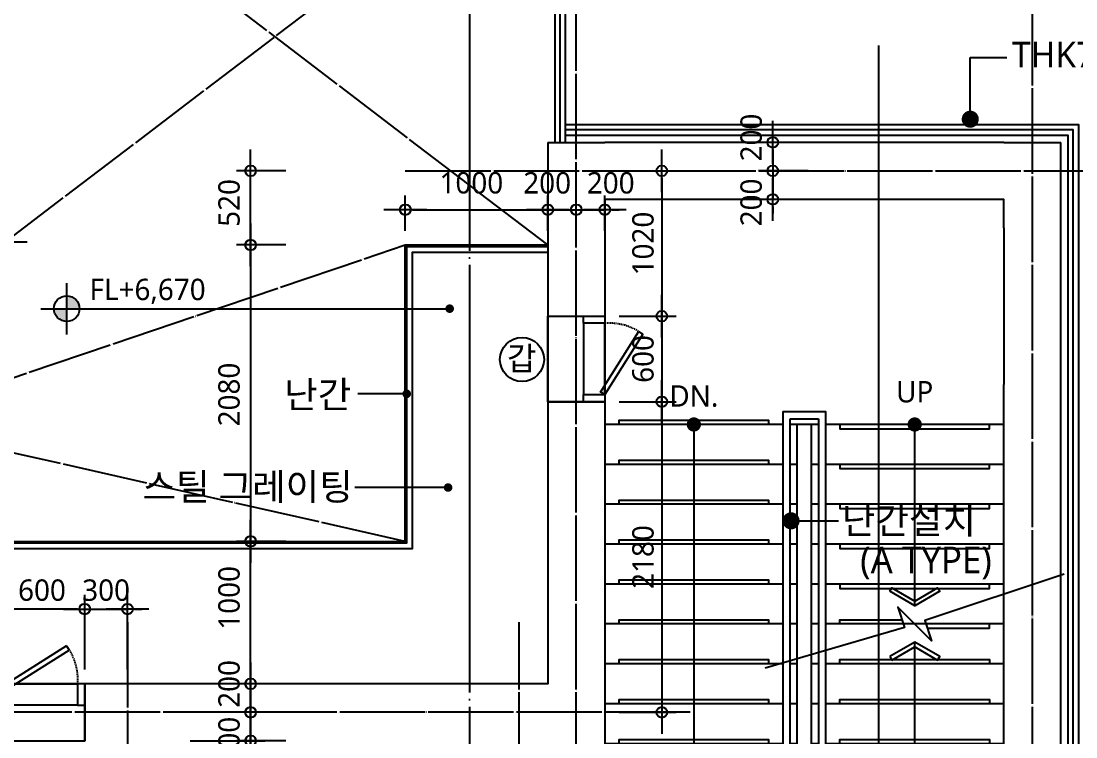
# Model space of a CAD drawing. Header units: millimetres. Extents: x 81033 to 452328, y -17390 to 42241.
# Drawn here: x 218328 to 225731, y 11961 to 16984 of the extents above; entities that cross this region are included whole.
import ezdxf
from ezdxf.enums import TextEntityAlignment as Align

# ---------------------------------------------------------------- set-up
doc = ezdxf.new("R2010")
doc.units = ezdxf.units.MM
doc.header["$LTSCALE"] = 100
doc.header["$MEASUREMENT"] = 0
doc.header["$PDSIZE"] = -10
doc.linetypes.add('CEN', pattern=[62, 60, -1, 0, -1])
doc.linetypes.add('HID', pattern=[2.5, 1.5, -1])
doc.layers.get('0').update_dxf_attribs({"linetype": 'CONTINUOUS'})
doc.layers.get('Defpoints').update_dxf_attribs({"color": 171, "linetype": 'CONTINUOUS'})
for name, color, linetype in [('A-SYM', 7, 'CONTINUOUS'), ('A-SYM-LEVEL', 7, 'CONTINUOUS'), ('AA-WAXS-FINL', 6, 'CONTINUOUS'), ('CEN(ST)', 1, 'CEN'), ('CON', 2, 'CONTINUOUS'), ('DOOR', 4, 'CONTINUOUS'), ('DOOR(OPEN ELE)', 5, 'CONTINUOUS'), ('FIN(패널-T75 글라스울)', 6, 'CONTINUOUS'), ('INS', 251, 'BATTING'), ('NDIM', 7, 'CONTINUOUS'), ('STAIR', 4, 'CONTINUOUS'), ('STAIR(ETC)', 8, 'CONTINUOUS'), ('SYM', 7, 'CONTINUOUS'), ('SYM(STAIR)', 251, 'CONTINUOUS'), ('TEXT(MIN)', 7, 'CONTINUOUS'), ('TEXT(NOTE小)', 1, 'CONTINUOUS'), ('TEXT(노트)', 7, 'CONTINUOUS'), ('WALL-석고보드', 7, 'CONTINUOUS'), ('계단-논슬립', 252, 'CONTINUOUS')]:
    doc.layers.add(name, color=color, linetype=linetype)
doc.styles.add('CGS', font='cgse', dxfattribs={"bigfont": 'cgs'})
doc.styles.add('나눔바른고딕', font='NanumBarunGothic.ttf')
doc.styles.add('맑은 고딕', font='malgun_0.ttf')
doc.linetypes.add('BATTING', pattern='A,0.0001,-0.1,[134,ltypeshp.shx,S=0.1,R=0,X=-0.1,Y=0],-0.2,[134,ltypeshp.shx,S=0.1,R=180,X=0.1,Y=0],-0.1', length=0.4001)
doc.dimstyles.new('NDIM 1200', dxfattribs={"dimscale": 75, "dimtxt": 3, "dimasz": 1, "dimexe": 2, "dimexo": 2, "dimgap": 1, "dimtad": 1, "dimdec": 0, "dimdsep": 46, "dimtxsty": 'CGS', "dimblk": 'DOT0', "dimcen": 1, "dimdle": 8, "dimclrd": 256, "dimclre": 256, "dimclrt": 256, "dimadec": 0, "dimazin": 0, "dimtfac": 1, "dimtdec": 0, "dimtix": 1, "dimtmove": 2, "dimatfit": 3, "dimldrblk": 'DOT0', "dimfxl": 1, "dimtolj": 1, "dimtzin": 0, "dimlwd": -1, "dimlwe": -1, "dimarcsym": 0})

# ---------------------------------------------------------------- blocks, each defined once
blk = doc.blocks.new('A$C1AC74F05')
at = {"layer": 'STAIR'}
for p, q in [((-1550, 3820), (-2800, 3820)), ((-1300, 3820), (-1500, 3820)), ((-1450, 1300), (-1450, 3820)), ((-1350, 1300), (-1350, 3820)), ((0, 3820), (-1250, 3820)), ((-1550, 3540), (-2800, 3540)), ((-1450, 3540), (-1500, 3540)), ((-1300, 3540), (-1350, 3540)), ((0, 3540), (-1250, 3540)), ((-1550, 3260), (-2800, 3260)), ((-1450, 3260), (-1500, 3260)), ((-1300, 3260), (-1350, 3260)), ((0, 3260), (-1250, 3260)), ((-1550, 2980), (-2800, 2980)), ((-1450, 2980), (-1500, 2980)), ((-1300, 2980), (-1350, 2980)), ((0, 2980), (-1250, 2980)), ((-1550, 2700), (-2800, 2700)), ((-1450, 2700), (-1500, 2700)), ((-1300, 2700), (-1350, 2700)), ((0, 2700), (-1250, 2700)), ((-1550, 2420), (-2800, 2420)), ((-1450, 2420), (-1500, 2420)), ((-1300, 2420), (-1350, 2420)), ((0, 2420), (-1250, 2420)), ((-1550, 2140), (-2800, 2140)), ((-1450, 2140), (-1500, 2140)), ((-1300, 2140), (-1350, 2140)), ((0, 2140), (-1250, 2140)), ((-1550, 1860), (-2800, 1860)), ((-1450, 1860), (-1500, 1860)), ((-1300, 1860), (-1350, 1860)), ((0, 1860), (-1250, 1860)), ((-1550, 1580), (-2800, 1580)), ((-1450, 1580), (-1500, 1580)), ((-1300, 1580), (-1350, 1580)), ((0, 1580), (-1250, 1580)), ((-1550, 1300), (-2800, 1300)), ((-1450, 1300), (-1500, 1300)), ((-1300, 1300), (-1350, 1300)), ((0, 1300), (-1250, 1300))]:
    blk.add_line(p, q, dxfattribs=at)
blk.add_lwpolyline([(-1450, 1300), (-1350, 1300)], dxfattribs=at)
at = {"layer": 'STAIR(ETC)'}
for p, q in [((-1550, 3910), (-1550, 1210)), ((-1500, 3860), (-1300, 3860)), ((-1300, 1260), (-1500, 1260)), ((-1550, 1210), (-1250, 1210))]:
    blk.add_line(p, q, dxfattribs=at)
for points in [[(-1550, 3910), (-1250, 3910), (-1250, 1210)], [(-1500, 1260), (-1500, 3860)], [(-1300, 3860), (-1300, 1260)]]:
    blk.add_lwpolyline(points, dxfattribs=at)
at = {"layer": 'SYM(STAIR)', "const_width": 50}
for points in [[(-2150, 3820, 1), (-2200, 3820, 1)], [(-600, 3820, 1), (-650, 3820, 1)]]:
    blk.add_lwpolyline(points, format="xyb", close=True, dxfattribs=at)
at = {"layer": 'SYM(STAIR)'}
for points in [[(-2175, 3820), (-2175, 535), (-625, 535), (-625, 2291.8)], [(-625, 2548.2), (-625, 3820)], [(425, 2768.9), (-553.8, 2443.6), (-506.5, 2301.3), (-743.5, 2538.7), (-696.2, 2396.4), (-1675, 2110.4)]]:
    blk.add_lwpolyline(points, dxfattribs=at)
for points in [[(-800.2, 2649.3), (-785.9, 2674.1), (-625, 2581.2), (-464.1, 2674.1), (-449.8, 2649.3), (-625, 2548.2)], [(-800.2, 2190.7), (-785.9, 2165.9), (-625, 2258.8), (-464.1, 2165.9), (-449.8, 2190.7), (-625, 2291.8)]]:
    blk.add_lwpolyline(points, close=True, dxfattribs=at)
at = {"layer": '계단-논슬립'}
for points in [[(-2700, 3820), (-2700, 3850), (-1650, 3850), (-1650, 3820)], [(-1150, 3820), (-1150, 3790), (-100, 3790), (-100, 3820)], [(-2700, 3540), (-2700, 3570), (-1650, 3570), (-1650, 3540)], [(-1150, 3540), (-1150, 3510), (-100, 3510), (-100, 3540)], [(-2700, 3260), (-2700, 3290), (-1650, 3290), (-1650, 3260)], [(-1150, 3260), (-1150, 3230), (-100, 3230), (-100, 3260)], [(-2700, 2980), (-2700, 3010), (-1650, 3010), (-1650, 2980)], [(-1150, 2980), (-1150, 2950), (-100, 2950), (-100, 2980)], [(-2700, 2700), (-2700, 2730), (-1650, 2730), (-1650, 2700)], [(-1150, 2700), (-1150, 2670), (-100, 2670), (-100, 2700)], [(-2700, 2420), (-2700, 2450), (-1650, 2450), (-1650, 2420)], [(-1150, 2420), (-1150, 2450), (-714, 2450)], [(-536, 2390), (-100, 2390), (-100, 2420)], [(-2700, 2140), (-2700, 2170), (-1650, 2170), (-1650, 2140)], [(-1150, 2140), (-1150, 2170), (-100, 2170), (-100, 2140)], [(-2700, 1860), (-2700, 1890), (-1650, 1890), (-1650, 1860)], [(-1150, 1860), (-1150, 1890), (-100, 1890), (-100, 1860)], [(-2700, 1580), (-2700, 1610), (-1650, 1610), (-1650, 1580)], [(-1150, 1580), (-1150, 1610), (-100, 1610), (-100, 1580)], [(-2700, 1300), (-2700, 1330), (-1650, 1330), (-1650, 1300)], [(-1150, 1300), (-1150, 1330), (-100, 1330), (-100, 1300)]]:
    blk.add_lwpolyline(points, dxfattribs=at)
blk = doc.blocks.new('중층평면도-b')
at = {"layer": 'AA-WAXS-FINL', "color": 251}
blk.add_lwpolyline([(217850.5, -18939), (217850.5, -17989), (221200.5, -17989), (221200.5, -15909), (222150.5, -15909), (222150.5, -18939)], close=True, dxfattribs=at)
at = {"layer": 'CEN(ST)', "ltscale": 0.1}
for p, q in [((222150.5, -15859), (218275.5, -12899.2)), ((222200.5, -12899.2), (218275.5, -15889)), ((222350.5, -27039), (222350.5, -12899.2)), ((225550.5, -12899.2), (225550.5, -27039)), ((221150.5, -15339), (227550.5, -15339)), ((218495.9, -15839), (208050.5, -15839)), ((212050.5, -18939), (221150.5, -15859)), ((221150.5, -17939), (212050.5, -15889)), ((219200.5, -18505.5), (219200.5, -27039)), ((221950.5, -27039), (221950.5, -18505.5)), ((223150.5, -19139), (208050.5, -19139))]:
    blk.add_line(p, q, dxfattribs=at)
at = {"layer": 'CEN(ST)', "ltscale": 0.5}
blk.add_lwpolyline([(221600.5, -12899.2), (221600.5, -27039)], dxfattribs=at)
at = {"layer": 'CON', "ltscale": 1000}
for points in [[(222150.5, -15139), (222150.5, -16359)], [(225350.5, -15139), (222550.5, -15139)], [(225350.5, -15739), (225350.5, -15539), (222550.5, -15539), (222550.5, -16359)], [(225350.5, -20939), (225350.5, -16839)], [(225350.5, -20939), (225350.5, -16839)], [(222150.5, -16959), (222150.5, -18939), (218900.5, -18939)], [(222550.5, -16959), (222550.5, -20939)]]:
    blk.add_lwpolyline(points, dxfattribs=at)
at = {"layer": 'CON', "ltscale": 0.1}
for points in [[(222150.5, -15139), (222550.5, -15139)], [(224950.5, -21339), (225750.5, -21339), (225750.5, -15139)], [(225350.5, -15139), (225750.5, -15139)], [(225350.5, -15739), (225350.5, -16839)], [(222150.5, -16359), (222550.5, -16359)], [(222150.5, -16959), (222550.5, -16959)], [(218900.5, -18939), (218900.5, -19339)]]:
    blk.add_lwpolyline(points, dxfattribs=at)
at = {"layer": 'DOOR'}
for points in [[(222400.5, -16409), (222400.5, -16359), (222550.5, -16359), (222550.5, -16409)], [(222400.5, -16959), (222400.5, -16909), (222550.5, -16909), (222550.5, -16959)], [(218850.5, -19089), (218900.5, -19089), (218900.5, -18939), (218850.5, -18939)]]:
    blk.add_lwpolyline(points, close=True, dxfattribs=at)
for points in [[(222816.8, -16485.8), (222550.5, -16909), (222520.2, -16891.5), (222786.1, -16469.1)], [(222816.8, -16485.8), (222786.1, -16469.1)], [(218773.7, -18672.7), (218350.5, -18939), (218368, -18969.3), (218790.5, -18703.4)], [(218773.7, -18672.7), (218790.5, -18703.4)]]:
    blk.add_lwpolyline(points, dxfattribs=at)
at = {"layer": 'DOOR(OPEN ELE)'}
for p, q in [((222400.5, -16409), (222400.5, -16909)), ((222550.5, -16909), (222550.5, -16409)), ((218350.5, -18939), (218850.5, -18939)), ((218850.5, -19089), (218350.5, -19089))]:
    blk.add_line(p, q, dxfattribs=at)
at = {"layer": 'DOOR(OPEN ELE)', "linetype": 'HID', "ltscale": 0.05}
for centre, start, end in [((222582.7, -16797.5), 53.08666, 94.73329), ((218462, -18906.8), 355.26671, 36.91334)]:
    blk.add_arc(centre, 389.8, start, end, dxfattribs=at)
at = {"layer": 'FIN(패널-T75 글라스울)', "ltscale": 0.1}
for points in [[(222200.5, -12899.2), (222200.5, -15139)], [(222275.5, -15139), (222275.5, -12899.2)], [(222275.5, -15014), (225875.5, -15014), (225875.5, -21464), (224950.5, -21464)], [(222275.5, -15089), (225800.5, -15089), (225800.5, -21389), (224950.5, -21389)]]:
    blk.add_lwpolyline(points, dxfattribs=at)
at = {"layer": 'STAIR(ETC)'}
blk.add_lwpolyline([(217810.5, -18939), (217810.5, -17949), (221160.5, -17949), (221160.5, -15869), (222150.5, -15869)], dxfattribs=at)
at = {"layer": 'WALL-석고보드', "ltscale": 0.1}
blk.add_line((221150.5, -15859), (222150.5, -15859), dxfattribs=at)
blk.add_lwpolyline([(217800.5, -18939), (217800.5, -17939), (221150.5, -17939), (221150.5, -15859)], dxfattribs=at)
for points in [[(222150.5, -16959), (222150.5, -16359), (222550.5, -16359), (222550.5, -16959)], [(218300.5, -19339), (218900.5, -19339), (218900.5, -18939), (218300.5, -18939)]]:
    blk.add_lwpolyline(points, close=True, dxfattribs=at)
at = {"ltscale": 0.1}
blk.add_blockref('A$C1AC74F05', (225350.5, -20939), dxfattribs=at)
blk = doc.blocks.new('DOT0')
blk.add_line((-3, 0), (3, 0))
at = {"color": 6}
blk.add_circle((0, 0), 0.75, dxfattribs=at)
blk = doc.blocks.new('*D928')
at = {"layer": 'Defpoints', "color": 0, "ltscale": 0.4, "transparency": 16777216}
for p in [(218175, 12858.3), (218175, 12333.3), (218775, 12333.3)]:
    blk.add_point(p, dxfattribs=at)
at = {"layer": 'NDIM', "ltscale": 0.4, "transparency": 16777216}
for p, q in [((218175, 12433.3), (218175, 12958.3)), ((218775, 12433.3), (218775, 12958.3)), ((218725, 12858.3), (218225, 12858.3))]:
    blk.add_line(p, q, dxfattribs=at)
at = {"layer": 'NDIM', "ltscale": 0.4, "transparency": 16777216, "xscale": 50, "yscale": 50, "zscale": 50, "rotation": 180}
blk.add_blockref('DOT0', (218175, 12858.3), dxfattribs=at)
at = {"layer": 'NDIM', "ltscale": 0.4, "transparency": 16777216, "xscale": 50, "yscale": 50, "zscale": 50}
blk.add_blockref('DOT0', (218775, 12858.3), dxfattribs=at)
at = {"layer": 'NDIM', "ltscale": 0.4, "transparency": 16777216, "insert": (218475, 12989.9), "char_height": 150, "attachment_point": 5, "style": '나눔바른고딕'}
blk.add_mtext('\\A1;600', dxfattribs=at)
blk = doc.blocks.new('*D929')
at = {"layer": 'Defpoints', "color": 0, "ltscale": 0.4, "transparency": 16777216}
for p in [(219075, 12858.3), (218775, 12333.3), (219075, 12333.3)]:
    blk.add_point(p, dxfattribs=at)
at = {"layer": 'NDIM', "ltscale": 0.4, "transparency": 16777216}
for p, q in [((218775, 12433.3), (218775, 12958.3)), ((219075, 12433.3), (219075, 12958.3)), ((218725, 12858.3), (218675, 12858.3)), ((218775, 12858.3), (219075, 12858.3)), ((219125, 12858.3), (219175, 12858.3))]:
    blk.add_line(p, q, dxfattribs=at)
at = {"layer": 'NDIM', "ltscale": 0.4, "transparency": 16777216, "xscale": 50, "yscale": 50, "zscale": 50}
blk.add_blockref('DOT0', (218775, 12858.3), dxfattribs=at)
at = {"layer": 'NDIM', "ltscale": 0.4, "transparency": 16777216, "xscale": 50, "yscale": 50, "zscale": 50, "rotation": 180}
blk.add_blockref('DOT0', (219075, 12858.3), dxfattribs=at)
at = {"layer": 'NDIM', "ltscale": 0.4, "transparency": 16777216, "insert": (218925, 12989.9), "char_height": 150, "attachment_point": 5, "style": '나눔바른고딕'}
blk.add_mtext('\\A1;300', dxfattribs=at)
blk = doc.blocks.new('*D938')
at = {"layer": 'Defpoints', "color": 0, "ltscale": 0.4, "transparency": 16777216}
for p in [(220286.5, 12133.3), (219939.2, 11933.3), (220286.5, 11933.3)]:
    blk.add_point(p, dxfattribs=at)
at = {"layer": 'NDIM', "ltscale": 0.4, "transparency": 16777216}
for p, q in [((220186.5, 12133.3), (219839.2, 12133.3)), ((219939.2, 12083.3), (219939.2, 11983.3)), ((220186.5, 11933.3), (219839.2, 11933.3))]:
    blk.add_line(p, q, dxfattribs=at)
at = {"layer": 'NDIM', "ltscale": 0.4, "transparency": 16777216, "xscale": 50, "yscale": 50, "zscale": 50}
for p, rotation in [((219939.2, 12133.3), 90), ((219939.2, 11933.3), 270)]:
    blk.add_blockref('DOT0', p, dxfattribs=dict(at, rotation=rotation))
at = {"layer": 'NDIM', "ltscale": 0.4, "transparency": 16777216, "insert": (219788.3, 11934.5), "char_height": 150, "attachment_point": 5, "rotation": 90, "style": '나눔바른고딕'}
blk.add_mtext('\\A1;200', dxfattribs=at)
blk = doc.blocks.new('*D939')
at = {"layer": 'Defpoints', "color": 0, "ltscale": 0.4, "transparency": 16777216}
for p in [(219939.2, 12333.3), (220286.5, 12333.3), (220286.5, 12133.3)]:
    blk.add_point(p, dxfattribs=at)
at = {"layer": 'NDIM', "ltscale": 0.4, "transparency": 16777216}
for p, q in [((220186.5, 12333.3), (219839.2, 12333.3)), ((219939.2, 12183.3), (219939.2, 12283.3)), ((220186.5, 12133.3), (219839.2, 12133.3))]:
    blk.add_line(p, q, dxfattribs=at)
at = {"layer": 'NDIM', "ltscale": 0.4, "transparency": 16777216, "xscale": 50, "yscale": 50, "zscale": 50}
for p, rotation in [((219939.2, 12333.3), 90), ((219939.2, 12133.3), 270)]:
    blk.add_blockref('DOT0', p, dxfattribs=dict(at, rotation=rotation))
at = {"layer": 'NDIM', "ltscale": 0.4, "transparency": 16777216, "insert": (219788.3, 12332.5), "char_height": 150, "attachment_point": 5, "rotation": 90, "style": '나눔바른고딕'}
blk.add_mtext('\\A1;200', dxfattribs=at)
blk = doc.blocks.new('*D943')
at = {"layer": 'Defpoints', "color": 0, "ltscale": 0.4, "transparency": 16777216}
for p in [(219414.2, 11933.3), (219939.2, 11933.3), (219414.2, 10883.3)]:
    blk.add_point(p, dxfattribs=at)
at = {"layer": 'NDIM', "ltscale": 0.4, "transparency": 16777216}
for p, q in [((219514.2, 11933.3), (220039.2, 11933.3)), ((219939.2, 10933.3), (219939.2, 11883.3)), ((219514.2, 10883.3), (220039.2, 10883.3))]:
    blk.add_line(p, q, dxfattribs=at)
at = {"layer": 'NDIM', "ltscale": 0.4, "transparency": 16777216, "xscale": 50, "yscale": 50, "zscale": 50}
for p, rotation in [((219939.2, 11933.3), 90), ((219939.2, 10883.3), 270)]:
    blk.add_blockref('DOT0', p, dxfattribs=dict(at, rotation=rotation))
at = {"layer": 'NDIM', "ltscale": 0.4, "transparency": 16777216, "insert": (219807.7, 11408.3), "char_height": 150, "attachment_point": 5, "rotation": 90, "style": '나눔바른고딕'}
blk.add_mtext('\\A1;1050', dxfattribs=at)
blk = doc.blocks.new('*D950')
at = {"layer": 'Defpoints', "color": 0, "ltscale": 0.4, "transparency": 16777216}
for p in [(219939.2, 13333.3), (220286.5, 13333.3), (220286.5, 12333.3)]:
    blk.add_point(p, dxfattribs=at)
at = {"layer": 'NDIM', "ltscale": 0.4, "transparency": 16777216}
for p, q in [((220186.5, 13333.3), (219839.2, 13333.3)), ((219939.2, 12383.3), (219939.2, 13283.3)), ((220186.5, 12333.3), (219839.2, 12333.3))]:
    blk.add_line(p, q, dxfattribs=at)
at = {"layer": 'NDIM', "ltscale": 0.4, "transparency": 16777216, "xscale": 50, "yscale": 50, "zscale": 50}
for p, rotation in [((219939.2, 13333.3), 90), ((219939.2, 12333.3), 270)]:
    blk.add_blockref('DOT0', p, dxfattribs=dict(at, rotation=rotation))
at = {"layer": 'NDIM', "ltscale": 0.4, "transparency": 16777216, "insert": (219788.3, 12936.5), "char_height": 150, "attachment_point": 5, "rotation": 90, "style": '나눔바른고딕'}
blk.add_mtext('\\A1;1000', dxfattribs=at)
blk = doc.blocks.new('*D951')
at = {"layer": 'Defpoints', "color": 0, "ltscale": 0.4, "transparency": 16777216}
for p in [(220286.5, 15413.3), (219939.2, 13333.3), (220286.5, 13333.3)]:
    blk.add_point(p, dxfattribs=at)
at = {"layer": 'NDIM', "ltscale": 0.4, "transparency": 16777216}
for p, q in [((220186.5, 15413.3), (219839.2, 15413.3)), ((219939.2, 15363.3), (219939.2, 13383.3)), ((220186.5, 13333.3), (219839.2, 13333.3))]:
    blk.add_line(p, q, dxfattribs=at)
at = {"layer": 'NDIM', "ltscale": 0.4, "transparency": 16777216, "xscale": 50, "yscale": 50, "zscale": 50}
for p, rotation in [((219939.2, 15413.3), 90), ((219939.2, 13333.3), 270)]:
    blk.add_blockref('DOT0', p, dxfattribs=dict(at, rotation=rotation))
at = {"layer": 'NDIM', "ltscale": 0.4, "transparency": 16777216, "insert": (219788.3, 14363.7), "char_height": 150, "attachment_point": 5, "rotation": 90, "style": '나눔바른고딕'}
blk.add_mtext('\\A1;2080', dxfattribs=at)
blk = doc.blocks.new('갑종방화문표기')
at = {"layer": 'TEXT(NOTE小)'}
blk.add_circle((0, 0), 150, dxfattribs=at)
at = {"layer": 'TEXT(NOTE小)', "style": '나눔바른고딕'}
blk.add_text('갑', height=160.1, dxfattribs=at).set_placement((-1.8, 7), align=Align.MIDDLE_CENTER)
blk = doc.blocks.new('*D960')
at = {"layer": 'Defpoints', "color": 0, "ltscale": 0.4, "transparency": 16777216}
for p in [(223603.8, 16133.3), (223951.1, 16133.3), (223951.1, 15933.3)]:
    blk.add_point(p, dxfattribs=at)
at = {"layer": 'NDIM', "ltscale": 0.4, "transparency": 16777216}
for p, q in [((223851.1, 16133.3), (223503.8, 16133.3)), ((223603.8, 15983.3), (223603.8, 16083.3)), ((223851.1, 15933.3), (223503.8, 15933.3))]:
    blk.add_line(p, q, dxfattribs=at)
at = {"layer": 'NDIM', "ltscale": 0.4, "transparency": 16777216, "xscale": 50, "yscale": 50, "zscale": 50}
for p, rotation in [((223603.8, 16133.3), 90), ((223603.8, 15933.3), 270)]:
    blk.add_blockref('DOT0', p, dxfattribs=dict(at, rotation=rotation))
at = {"layer": 'NDIM', "ltscale": 0.4, "transparency": 16777216, "insert": (223452.8, 16167.1), "char_height": 150, "attachment_point": 5, "rotation": 90, "style": '나눔바른고딕'}
blk.add_mtext('\\A1;200', dxfattribs=at)
blk = doc.blocks.new('*D961')
at = {"layer": 'Defpoints', "color": 0, "ltscale": 0.4, "transparency": 16777216}
for p in [(223951.1, 15933.3), (223603.8, 15733.3), (223951.1, 15733.3)]:
    blk.add_point(p, dxfattribs=at)
at = {"layer": 'NDIM', "ltscale": 0.4, "transparency": 16777216}
for p, q in [((223603.8, 15983.3), (223603.8, 16033.3)), ((223851.1, 15933.3), (223503.8, 15933.3)), ((223603.8, 15933.3), (223603.8, 15733.3)), ((223851.1, 15733.3), (223503.8, 15733.3)), ((223603.8, 15683.3), (223603.8, 15633.3))]:
    blk.add_line(p, q, dxfattribs=at)
at = {"layer": 'NDIM', "ltscale": 0.4, "transparency": 16777216, "xscale": 50, "yscale": 50, "zscale": 50}
for p, rotation in [((223603.8, 15933.3), 270), ((223603.8, 15733.3), 90)]:
    blk.add_blockref('DOT0', p, dxfattribs=dict(at, rotation=rotation))
at = {"layer": 'NDIM', "ltscale": 0.4, "transparency": 16777216, "insert": (223452.8, 15711.6), "char_height": 150, "attachment_point": 5, "rotation": 90, "style": '나눔바른고딕'}
blk.add_mtext('\\A1;200', dxfattribs=at)
blk = doc.blocks.new('*D965')
at = {"layer": 'Defpoints', "color": 0, "ltscale": 0.4, "transparency": 16777216}
for p in [(219939.2, 15933.3), (220286.5, 15933.3), (220286.5, 15413.3)]:
    blk.add_point(p, dxfattribs=at)
at = {"layer": 'NDIM', "ltscale": 0.4, "transparency": 16777216}
for p, q in [((220186.5, 15933.3), (219839.2, 15933.3)), ((219939.2, 15463.3), (219939.2, 15883.3)), ((220186.5, 15413.3), (219839.2, 15413.3))]:
    blk.add_line(p, q, dxfattribs=at)
at = {"layer": 'NDIM', "ltscale": 0.4, "transparency": 16777216, "xscale": 50, "yscale": 50, "zscale": 50}
for p, rotation in [((219939.2, 15933.3), 90), ((219939.2, 15413.3), 270)]:
    blk.add_blockref('DOT0', p, dxfattribs=dict(at, rotation=rotation))
at = {"layer": 'NDIM', "ltscale": 0.4, "transparency": 16777216, "insert": (219788.3, 15708), "char_height": 150, "attachment_point": 5, "rotation": 90, "style": '나눔바른고딕'}
blk.add_mtext('\\A1;520', dxfattribs=at)
blk = doc.blocks.new('SECTION-12')
at = {"layer": 'Defpoints'}
blk.add_line((171031, 12013.9), (171031, 17914.1), dxfattribs=at)
at = {"layer": 'SYM'}
blk.add_line((171031, 17914.1), (171031, 18094.1), dxfattribs=at)
blk = doc.blocks.new('*D1151')
at = {"layer": 'Defpoints', "color": 0, "ltscale": 0.4, "transparency": 16777216}
for p in [(222025, 15660.5), (222025, 15413.3), (222225, 15413.3)]:
    blk.add_point(p, dxfattribs=at)
at = {"layer": 'NDIM', "ltscale": 0.4, "transparency": 16777216}
for p, q in [((222025, 15513.3), (222025, 15760.5)), ((222225, 15513.3), (222225, 15760.5)), ((222175, 15660.5), (222075, 15660.5))]:
    blk.add_line(p, q, dxfattribs=at)
at = {"layer": 'NDIM', "ltscale": 0.4, "transparency": 16777216, "xscale": 50, "yscale": 50, "zscale": 50, "rotation": 180}
blk.add_blockref('DOT0', (222025, 15660.5), dxfattribs=at)
at = {"layer": 'NDIM', "ltscale": 0.4, "transparency": 16777216, "xscale": 50, "yscale": 50, "zscale": 50}
blk.add_blockref('DOT0', (222225, 15660.5), dxfattribs=at)
at = {"layer": 'NDIM', "ltscale": 0.4, "transparency": 16777216, "insert": (222020.4, 15848), "char_height": 150, "attachment_point": 5, "style": '나눔바른고딕'}
blk.add_mtext('\\A1;200', dxfattribs=at)
blk = doc.blocks.new('*D1152')
at = {"layer": 'Defpoints', "color": 0, "ltscale": 0.4, "transparency": 16777216}
for p in [(222425, 15660.5), (222225, 15413.3), (222425, 15413.3)]:
    blk.add_point(p, dxfattribs=at)
at = {"layer": 'NDIM', "ltscale": 0.4, "transparency": 16777216}
for p, q in [((222225, 15513.3), (222225, 15760.5)), ((222425, 15513.3), (222425, 15760.5)), ((222175, 15660.5), (222125, 15660.5)), ((222225, 15660.5), (222425, 15660.5)), ((222475, 15660.5), (222525, 15660.5))]:
    blk.add_line(p, q, dxfattribs=at)
at = {"layer": 'NDIM', "ltscale": 0.4, "transparency": 16777216, "xscale": 50, "yscale": 50, "zscale": 50}
blk.add_blockref('DOT0', (222225, 15660.5), dxfattribs=at)
at = {"layer": 'NDIM', "ltscale": 0.4, "transparency": 16777216, "xscale": 50, "yscale": 50, "zscale": 50, "rotation": 180}
blk.add_blockref('DOT0', (222425, 15660.5), dxfattribs=at)
at = {"layer": 'NDIM', "ltscale": 0.4, "transparency": 16777216, "insert": (222466.6, 15848), "char_height": 150, "attachment_point": 5, "style": '나눔바른고딕'}
blk.add_mtext('\\A1;200', dxfattribs=at)
blk = doc.blocks.new('*D1153')
at = {"layer": 'Defpoints', "color": 0, "ltscale": 0.4, "transparency": 16777216}
for p in [(222025, 15660.5), (221025, 15413.3), (222025, 15413.3)]:
    blk.add_point(p, dxfattribs=at)
at = {"layer": 'NDIM', "ltscale": 0.4, "transparency": 16777216}
for p, q in [((221025, 15513.3), (221025, 15760.5)), ((222025, 15513.3), (222025, 15760.5)), ((221075, 15660.5), (221975, 15660.5))]:
    blk.add_line(p, q, dxfattribs=at)
at = {"layer": 'NDIM', "ltscale": 0.4, "transparency": 16777216, "xscale": 50, "yscale": 50, "zscale": 50, "rotation": 180}
blk.add_blockref('DOT0', (221025, 15660.5), dxfattribs=at)
at = {"layer": 'NDIM', "ltscale": 0.4, "transparency": 16777216, "xscale": 50, "yscale": 50, "zscale": 50}
blk.add_blockref('DOT0', (222025, 15660.5), dxfattribs=at)
at = {"layer": 'NDIM', "ltscale": 0.4, "transparency": 16777216, "insert": (221488.5, 15848.4), "char_height": 150, "attachment_point": 5, "style": '나눔바른고딕'}
blk.add_mtext('\\A1;1000', dxfattribs=at)
blk = doc.blocks.new('*D1233')
at = {"layer": 'Defpoints', "color": 0, "ltscale": 0.4, "transparency": 16777216}
for p in [(222425, 14913.3), (222425, 14313.3), (222825, 14313.3)]:
    blk.add_point(p, dxfattribs=at)
at = {"layer": 'NDIM', "ltscale": 0.4, "transparency": 16777216}
for p, q in [((222525, 14913.3), (222925, 14913.3)), ((222825, 14863.3), (222825, 14363.3)), ((222525, 14313.3), (222925, 14313.3))]:
    blk.add_line(p, q, dxfattribs=at)
at = {"layer": 'NDIM', "ltscale": 0.4, "transparency": 16777216, "xscale": 50, "yscale": 50, "zscale": 50}
for p, rotation in [((222825, 14913.3), 90), ((222825, 14313.3), 270)]:
    blk.add_blockref('DOT0', p, dxfattribs=dict(at, rotation=rotation))
at = {"layer": 'NDIM', "ltscale": 0.4, "transparency": 16777216, "insert": (222693.5, 14613.3), "char_height": 150, "attachment_point": 5, "rotation": 90, "style": '나눔바른고딕'}
blk.add_mtext('\\A1;600', dxfattribs=at)
blk = doc.blocks.new('*D1234')
at = {"layer": 'Defpoints', "color": 0, "ltscale": 0.4, "transparency": 16777216}
for p in [(222425, 15933.3), (222425, 14913.3), (222825, 14913.3)]:
    blk.add_point(p, dxfattribs=at)
at = {"layer": 'NDIM', "ltscale": 0.4, "transparency": 16777216}
for p, q in [((222525, 15933.3), (222925, 15933.3)), ((222825, 15883.3), (222825, 14963.3)), ((222525, 14913.3), (222925, 14913.3))]:
    blk.add_line(p, q, dxfattribs=at)
at = {"layer": 'NDIM', "ltscale": 0.4, "transparency": 16777216, "xscale": 50, "yscale": 50, "zscale": 50}
for p, rotation in [((222825, 15933.3), 90), ((222825, 14913.3), 270)]:
    blk.add_blockref('DOT0', p, dxfattribs=dict(at, rotation=rotation))
at = {"layer": 'NDIM', "ltscale": 0.4, "transparency": 16777216, "insert": (222693.6, 15423.3), "char_height": 150, "attachment_point": 5, "rotation": 90, "style": '나눔바른고딕'}
blk.add_mtext('\\A1;1020', dxfattribs=at)
blk = doc.blocks.new('*D1235')
at = {"layer": 'Defpoints', "color": 0, "ltscale": 0.4, "transparency": 16777216}
for p in [(222425, 14313.3), (222425, 12133.3), (222825, 12133.3)]:
    blk.add_point(p, dxfattribs=at)
at = {"layer": 'NDIM', "ltscale": 0.4, "transparency": 16777216}
for p, q in [((222525, 14313.3), (222925, 14313.3)), ((222825, 14263.3), (222825, 12183.3)), ((222525, 12133.3), (222925, 12133.3))]:
    blk.add_line(p, q, dxfattribs=at)
at = {"layer": 'NDIM', "ltscale": 0.4, "transparency": 16777216, "xscale": 50, "yscale": 50, "zscale": 50}
for p, rotation in [((222825, 14313.3), 90), ((222825, 12133.3), 270)]:
    blk.add_blockref('DOT0', p, dxfattribs=dict(at, rotation=rotation))
at = {"layer": 'NDIM', "ltscale": 0.4, "transparency": 16777216, "insert": (222693.6, 13223.3), "char_height": 150, "attachment_point": 5, "rotation": 90, "style": '나눔바른고딕'}
blk.add_mtext('\\A1;2180', dxfattribs=at)

msp = doc.modelspace()

# ---------------------------------------------------------------- hatches: boundary and pattern name
at = {"layer": 'A-SYM-LEVEL'}
h = msp.add_hatch(color=256, dxfattribs=at)
h.paths.add_polyline_path([(218648.6, 14876, -0.414214), (218558.6, 14966), (218648.6, 14966)])
h.paths.add_polyline_path([(218738.6, 14966), (218648.6, 14966), (218648.6, 15056, -0.414214)])

# ---------------------------------------------------------------- linework, layer by layer
at = {"layer": 'A-SYM', "const_width": 30}
for points in [[(221336.2, 14951, -1), (221336.2, 14981, -1)], [(221035, 14353.3, -1), (221035, 14383.3, -1)], [(221325.2, 13695.8, -1), (221325.2, 13725.8, -1)]]:
    msp.add_lwpolyline(points, format="xyb", close=True, dxfattribs=at)
at = {"layer": 'A-SYM'}
for points in [[(221035, 14368.3), (220691.7, 14368.3)], [(221325.2, 13710.8), (220671.5, 13710.8)]]:
    msp.add_lwpolyline(points, dxfattribs=at)
at = {"layer": 'A-SYM-LEVEL'}
for p, q in [((218648.6, 14786), (218648.6, 15146)), ((218466.3, 14966), (221336.2, 14966))]:
    msp.add_line(p, q, dxfattribs=at)
msp.add_circle((218648.6, 14966), 90, dxfattribs=at)
at = {"layer": 'INS', "ltscale": 0.9}
for points in [[(222112.5, 16133.3), (222112.5, 18725.9)], [(224825, 9845.8), (225712.5, 9845.8), (225712.5, 16220.8), (222150, 16220.8)]]:
    msp.add_lwpolyline(points, dxfattribs=at)

# ---------------------------------------------------------------- block references
for name, p in [('SECTION-12', (53317.2, -1280.6)), ('중층평면도-b', (-125.5, 31272.3))]:
    msp.add_blockref(name, p)
at = {"xscale": 1.030731055544951, "yscale": 1.030731055544951, "zscale": 1.030731055544951}
msp.add_blockref('갑종방화문표기', (221844, 14609.9), dxfattribs=at)

# ---------------------------------------------------------------- texts
at = {"layer": 'A-SYM-LEVEL', "style": '맑은 고딕'}
msp.add_text('FL+6,670', height=150, dxfattribs=at).set_placement((218808.7, 15026))
at = {"layer": 'NDIM', "ltscale": 0.4, "style": '나눔바른고딕'}
msp.add_text('THK75 글래스울 패널(B)(준불연)', height=180, dxfattribs=at).set_placement((225283, 16749.5), align=Align.MIDDLE_LEFT)
at = {"layer": 'TEXT(MIN)', "style": '나눔바른고딕'}
for s, p in [('UP', (224600, 14383.3)), ('DN.', (223050, 14353.3))]:
    msp.add_text(s, height=150, dxfattribs=at).set_placement(p, align=Align.MIDDLE_CENTER)
at = {"layer": 'TEXT(노트)', "style": '나눔바른고딕'}
for s, p in [('난간', (220175.2, 14363)), ('스틸 그레이팅', (219180.8, 13716.5))]:
    msp.add_text(s, height=187.5, dxfattribs=at).set_placement(p, align=Align.MIDDLE_LEFT)
for s, p in [('난간설치', (225029.6, 13480.2)), ('(A TYPE)', (225140.8, 13202.2))]:
    msp.add_text(s, height=187.5, dxfattribs=at).set_placement(p, align=Align.MIDDLE_RIGHT)

# ---------------------------------------------------------------- dimensions: what is measured, and where the dimension line sits
at = {"layer": 'NDIM', "ltscale": 0.4}
for base, p1, p2, angle, picture, middle in [((223603.8, 16133.3), (223951.1, 15933.3), (223951.1, 16133.3), 90, '*D960', (223452.8, 16167.1)), ((219939.2, 15933.3), (220286.5, 15413.3), (220286.5, 15933.3), 90, '*D965', (219788.3, 15708)), ((223603.8, 15733.3), (223951.1, 15933.3), (223951.1, 15733.3), 270, '*D961', (223452.8, 15711.6)), ((222025, 15660.5), (222225, 15413.3), (222025, 15413.3), 180, '*D1151', (222020.4, 15848)), ((219939.2, 13333.3), (220286.5, 15413.3), (220286.5, 13333.3), 270, '*D951', (219788.3, 14363.7)), ((219939.2, 13333.3), (220286.5, 12333.3), (220286.5, 13333.3), 90, '*D950', (219788.3, 12936.5)), ((219939.2, 12333.3), (220286.5, 12133.3), (220286.5, 12333.3), 90, '*D939', (219788.3, 12332.5)), ((219939.2, 11933.3), (220286.5, 12133.3), (220286.5, 11933.3), 270, '*D938', (219788.3, 11934.5))]:
    dim = msp.add_linear_dim(base=base, p1=p1, p2=p2, angle=angle, dimstyle='NDIM 1200', override={"dimscale": 50, "dimtxsty": '나눔바른고딕'}, dxfattribs=at)
    dim.commit()
    dim.dimension.update_dxf_attribs({"geometry": picture, "text_midpoint": middle, "dimtype": 160})
for base, p1, p2, angle, picture, middle in [((222825, 14913.3), (222425, 15933.3), (222425, 14913.3), 270, '*D1234', (222693.6, 15423.3)), ((222825, 14313.3), (222425, 14913.3), (222425, 14313.3), 270, '*D1233', (222693.5, 14613.3)), ((222825, 12133.3), (222425, 14313.3), (222425, 12133.3), 270, '*D1235', (222693.6, 13223.3)), ((218175, 12858.3), (218775, 12333.3), (218175, 12333.3), 180, '*D928', (218475, 12989.9)), ((219939.2, 11933.3), (219414.2, 10883.3), (219414.2, 11933.3), 90, '*D943', (219807.7, 11408.3))]:
    dim = msp.add_linear_dim(base=base, p1=p1, p2=p2, angle=angle, dimstyle='NDIM 1200', override={"dimscale": 50, "dimtxsty": '나눔바른고딕'}, dxfattribs=at)
    dim.commit()
    dim.dimension.update_dxf_attribs({"geometry": picture, "text_midpoint": middle})
for base, p1, p2, picture, middle in [((222025, 15660.5), (221025, 15413.3), (222025, 15413.3), '*D1153', (221488.5, 15848.4)), ((222425, 15660.5), (222225, 15413.3), (222425, 15413.3), '*D1152', (222466.6, 15848))]:
    dim = msp.add_linear_dim(base=base, p1=p1, p2=p2, dimstyle='NDIM 1200', override={"dimscale": 50, "dimtxsty": '나눔바른고딕'}, dxfattribs=at)
    dim.commit()
    dim.dimension.update_dxf_attribs({"geometry": picture, "text_midpoint": middle, "dimtype": 160})
dim = msp.add_linear_dim(base=(219075, 12858.3), p1=(218775, 12333.3), p2=(219075, 12333.3), dimstyle='NDIM 1200', override={"dimscale": 50, "dimtxsty": '나눔바른고딕'}, dxfattribs=at)
dim.commit()
dim.dimension.update_dxf_attribs({"geometry": '*D929', "text_midpoint": (218925, 12989.9)})

# ---------------------------------------------------------------- leaders
at = {"layer": 'NDIM', "ltscale": 10000}
for points in [[(224989.9, 16295.7), (224989.9, 16728.3), (225246.1, 16728.3)], [(223732.2, 13477.1), (224064.3, 13477.1)]]:
    msp.add_leader(points, dimstyle='NDIM 1200', override={"dimscale": 120, "dimasz": 1, "dimgap": 1, "dimtad": 0, "dimldrblk": 'Dot'}, dxfattribs=at)

doc.saveas('drawing.dxf')
